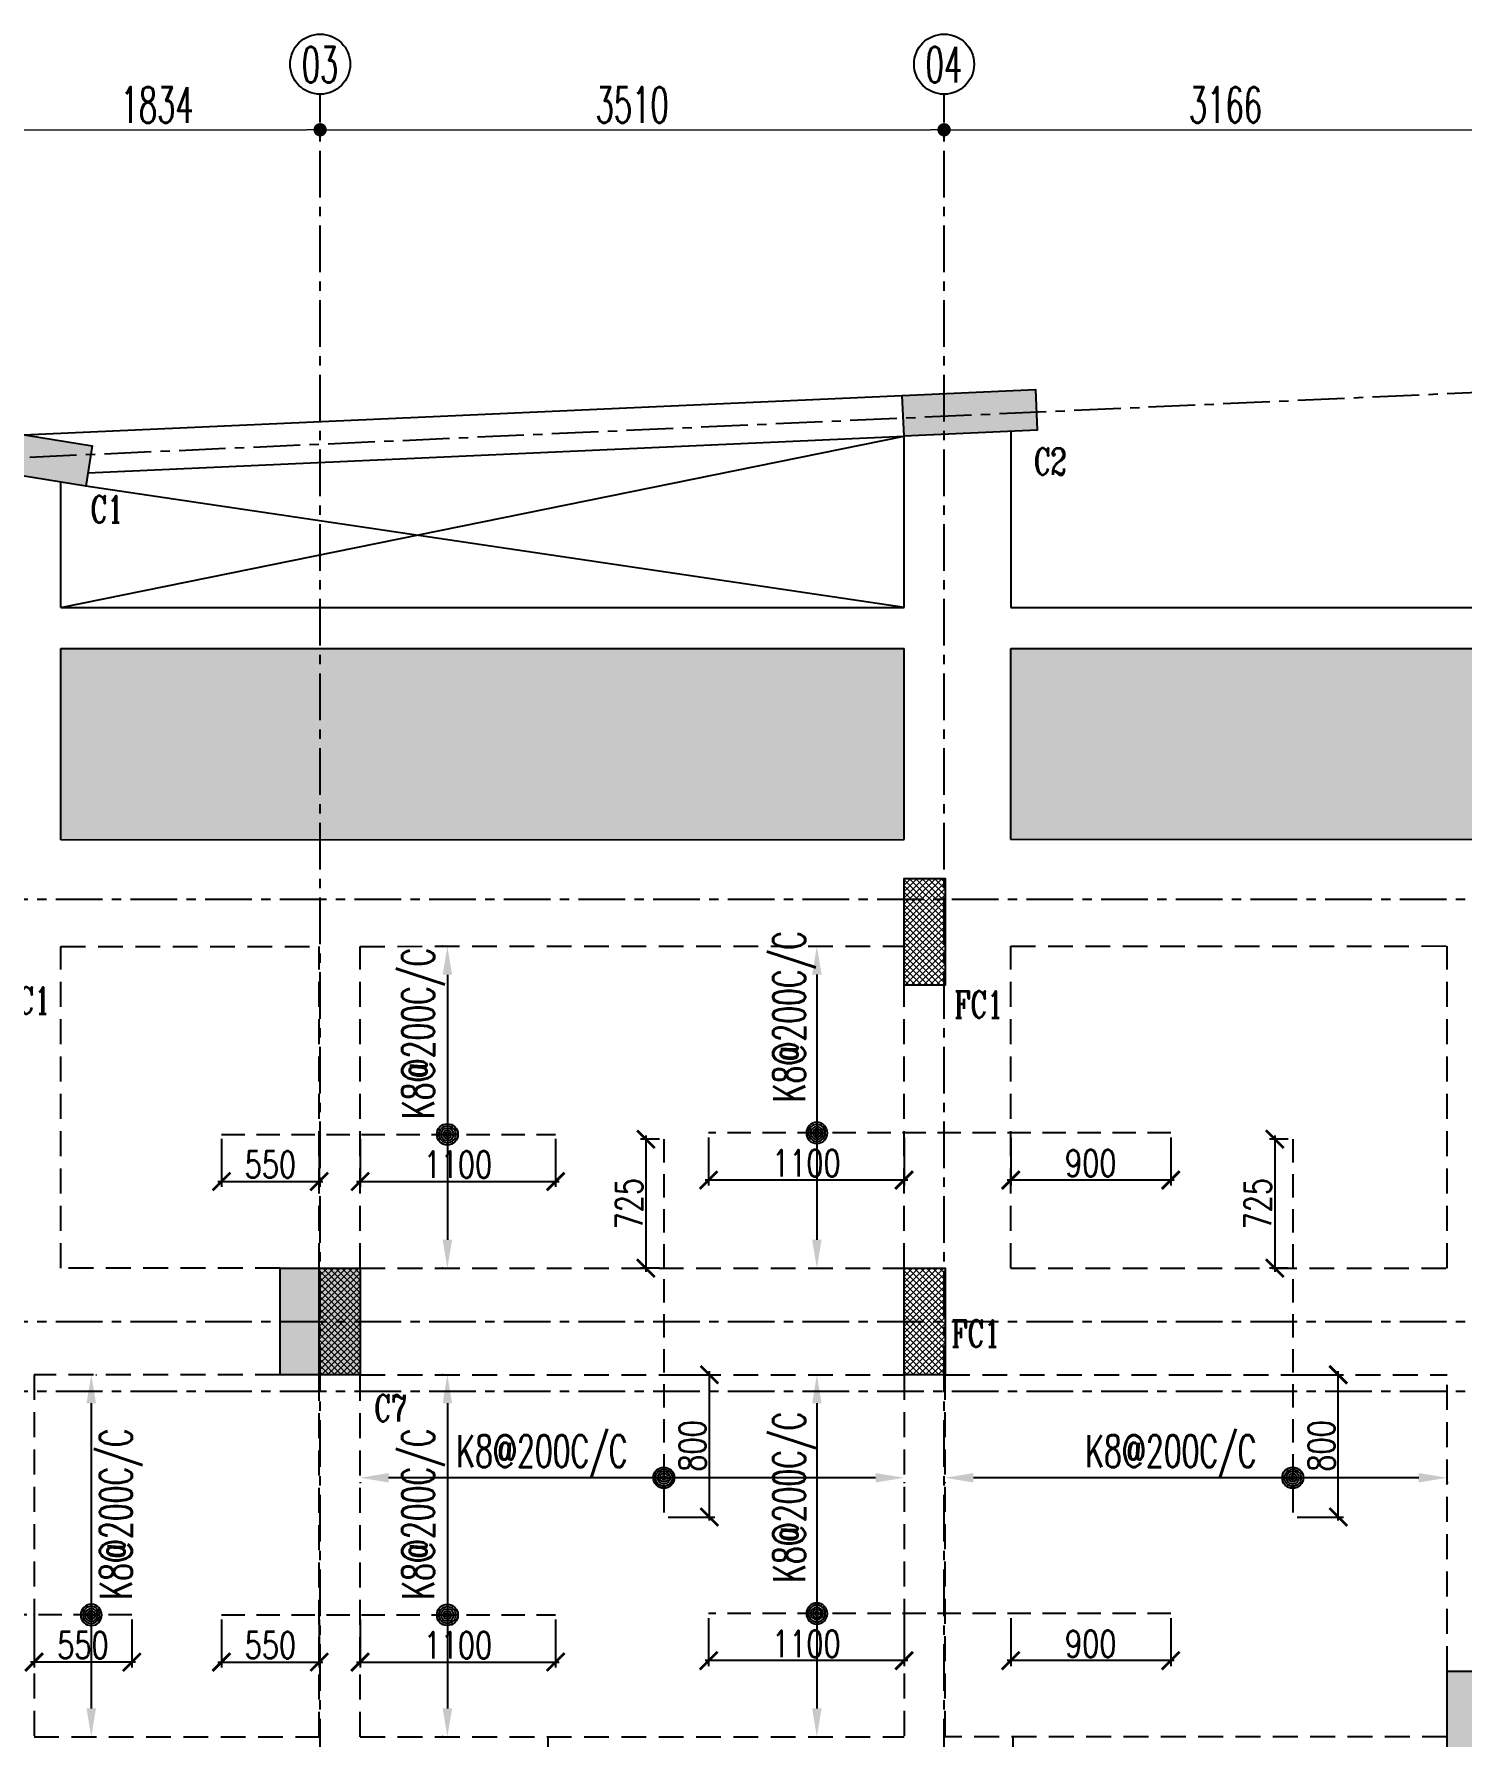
# Model space of a CAD drawing. Header units: inches. Extents: x 5501426 to 5570916, y 463710 to 505098.
# Drawn here: x 5556831 to 5564864, y 495438 to 505016 of the extents above; entities that cross this region are included whole.
import ezdxf

# ---------------------------------------------------------------- set-up
doc = ezdxf.new("R2010")
doc.units = ezdxf.units.IN
doc.header["$LTSCALE"] = 700
doc.header["$MEASUREMENT"] = 0
doc.header["$PDMODE"] = 2
doc.header["$PDSIZE"] = 75
for name, pattern in [('CENTER', [2, 1.25, -0.25, 0.25, -0.25]), ('CONTINULUS', [0]), ('HIDDEN', [0.375, 0.25, -0.125])]:
    doc.linetypes.add(name, pattern=pattern)
doc.layers.get('0').update_dxf_attribs({"color": 1})
doc.layers.get('DEFPOINTS').update_dxf_attribs({"color": 250})
for name, color, linetype in [('STR-Beam', 4, 'Continuous'), ('STR-Column', 5, 'Continuous'), ('STR-Column Numbers', 1, 'Continuous'), ('STR-Cut out', 248, 'HIDDEN'), ('STR-Grid Circle', 251, 'Continuous'), ('STR-Grid Dim', 251, 'Continuous'), ('STR-Grid Line', 148, 'Continuous'), ('STR-Grid Number', 251, 'Continuous'), ('STR-Hatch', 251, 'Continuous'), ('STR-Reinforcement', 2, 'Continuous'), ('STR-Steel', 2, 'Continuous')]:
    doc.layers.add(name, color=color, linetype=linetype)
doc.layers.add('STR-Column Hatch', color=17, linetype='Continuous', lineweight=5)
doc.styles.add('a-100 txt m', font='romans.shx', dxfattribs={"width": 0.75, "height": 300})
doc.styles.add('DIMTEXT', font='SIMPLEX.shx', dxfattribs={"width": 0.6})
doc.styles.add('ROMANC', font='romanc.shx')
doc.styles.add('ROMANS', font='romans.shx', dxfattribs={"width": 0.75})
doc.styles.add('S', font='SIMPLEX.shx', dxfattribs={"width": 0.75})
doc.dimstyles.new('DESIGN DESK', dxfattribs={"dimtxt": 200, "dimasz": 75, "dimexe": 0.1, "dimexo": 0.1, "dimgap": 0.09, "dimtad": 0, "dimdec": 0, "dimzin": 0, "dimdsep": 46, "dimtxsty": 'DIMTEXT', "dimblk": 'DOT', "dimcen": 0, "dimclrd": 8, "dimclre": 8, "dimclrt": 7, "dimadec": 0, "dimazin": 0, "dimtfac": 1, "dimtdec": 0, "dimtix": 1, "dimtmove": 0, "dimatfit": 3, "dimldrblk": 'ARCHTICK', "dimfxl": 1, "dimtolj": 1, "dimtzin": 0, "dimlwd": 9, "dimlwe": 13, "dimarcsym": 0})
doc.dimstyles.new('DIM200', dxfattribs={"dimtxt": 200, "dimasz": 150, "dimexe": 75, "dimexo": 0, "dimgap": 0, "dimtad": 0, "dimdec": 0, "dimzin": 0, "dimdsep": 46, "dimtxsty": 'S', "dimblk": 'OBLIQUE', "dimcen": 30, "dimdle": 75, "dimclrd": 9, "dimclre": 9, "dimclrt": 7, "dimadec": 0, "dimazin": 0, "dimtfac": 1, "dimtdec": 0, "dimtofl": 0, "dimtmove": 0, "dimatfit": 3, "dimldrblk": 'OBLIQUE', "dimfxl": 1, "dimtolj": 1, "dimtzin": 0, "dimarcsym": 0})

# ---------------------------------------------------------------- blocks, each defined once
blk = doc.blocks.new('_Dot')
at = {"color": 0, "linetype": 'ByBlock', "lineweight": -2}
blk.add_line((-0.5, 0), (-1, 0), dxfattribs=at)
at = {"color": 0, "linetype": 'ByBlock', "const_width": 0.5}
blk.add_lwpolyline([(-0.25, 0, 1), (0.25, 0, 1)], format="xyb", close=True, dxfattribs=at)
blk = doc.blocks.new('*D388')
at = {"layer": 'DEFPOINTS', "color": 0, "linetype": 'CONTINULUS'}
for p in [(5556606, 504477.5), (5558440.3, 504477.5), (5558440.3, 504477.5)]:
    blk.add_point(p, dxfattribs=at)
at = {"layer": 'STR-Grid Dim', "color": 251, "lineweight": 13}
for p, q in [((5556606, 504477.4), (5556606, 504477.4)), ((5558440.3, 504477.4), (5558440.3, 504477.4))]:
    blk.add_line(p, q, dxfattribs=at)
at = {"layer": 'STR-Grid Dim', "color": 251, "lineweight": 9}
blk.add_line((5556681, 504477.5), (5558365.3, 504477.5), dxfattribs=at)
at = {"layer": 'STR-Grid Dim', "color": 251, "linetype": 'ByBlock', "lineweight": 9, "xscale": 75, "yscale": 75, "zscale": 75, "rotation": 180}
blk.add_blockref('_Dot', (5556606, 504477.5), dxfattribs=at)
at = {"layer": 'STR-Grid Dim', "color": 251, "linetype": 'ByBlock', "lineweight": 9, "xscale": 75, "yscale": 75, "zscale": 75}
blk.add_blockref('_Dot', (5558440.3, 504477.5), dxfattribs=at)
at = {"layer": 'STR-Grid Dim', "color": 251, "linetype": 'CONTINULUS', "ltscale": 0.05, "insert": (5557523.1, 504617.5), "char_height": 200, "attachment_point": 5, "style": 'DIMTEXT'}
blk.add_mtext('\\A1;1834', dxfattribs=at)
blk = doc.blocks.new('_ARCHTICK')
at = {"color": 0, "linetype": 'ByBlock', "const_width": 0.15}
blk.add_lwpolyline([(-0.5, -0.5), (0.5, 0.5)], dxfattribs=at)
blk = doc.blocks.new('*D389')
at = {"layer": 'DEFPOINTS', "color": 0, "linetype": 'CONTINULUS'}
for p in [(5558440.3, 504477.5), (5561950.2, 504477.5), (5561950.2, 504477.5)]:
    blk.add_point(p, dxfattribs=at)
at = {"layer": 'STR-Grid Dim', "color": 251, "lineweight": 13}
for p, q in [((5558440.3, 504477.4), (5558440.3, 504477.4)), ((5561950.2, 504477.4), (5561950.2, 504477.4))]:
    blk.add_line(p, q, dxfattribs=at)
at = {"layer": 'STR-Grid Dim', "color": 251, "lineweight": 9}
blk.add_line((5558515.3, 504477.5), (5561875.2, 504477.5), dxfattribs=at)
at = {"layer": 'STR-Grid Dim', "color": 251, "linetype": 'ByBlock', "lineweight": 9, "xscale": 75, "yscale": 75, "zscale": 75, "rotation": 180}
blk.add_blockref('_Dot', (5558440.3, 504477.5), dxfattribs=at)
at = {"layer": 'STR-Grid Dim', "color": 251, "linetype": 'ByBlock', "lineweight": 9, "xscale": 75, "yscale": 75, "zscale": 75}
blk.add_blockref('_Dot', (5561950.2, 504477.5), dxfattribs=at)
at = {"layer": 'STR-Grid Dim', "color": 251, "linetype": 'CONTINULUS', "ltscale": 0.05, "insert": (5560195.3, 504617.5), "char_height": 200, "attachment_point": 5, "style": 'DIMTEXT'}
blk.add_mtext('\\A1;3510', dxfattribs=at)
blk = doc.blocks.new('*D390')
at = {"layer": 'DEFPOINTS', "color": 0, "linetype": 'CONTINULUS'}
for p in [(5561950.2, 504477.5), (5565115.8, 504477.5), (5565115.8, 504477.5)]:
    blk.add_point(p, dxfattribs=at)
at = {"layer": 'STR-Grid Dim', "color": 251, "lineweight": 13}
for p, q in [((5561950.2, 504477.4), (5561950.2, 504477.4)), ((5565115.8, 504477.4), (5565115.8, 504477.4))]:
    blk.add_line(p, q, dxfattribs=at)
at = {"layer": 'STR-Grid Dim', "color": 251, "lineweight": 9}
blk.add_line((5562025.2, 504477.5), (5565040.8, 504477.5), dxfattribs=at)
at = {"layer": 'STR-Grid Dim', "color": 251, "linetype": 'ByBlock', "lineweight": 9, "xscale": 75, "yscale": 75, "zscale": 75, "rotation": 180}
blk.add_blockref('_Dot', (5561950.2, 504477.5), dxfattribs=at)
at = {"layer": 'STR-Grid Dim', "color": 251, "linetype": 'ByBlock', "lineweight": 9, "xscale": 75, "yscale": 75, "zscale": 75}
blk.add_blockref('_Dot', (5565115.8, 504477.5), dxfattribs=at)
at = {"layer": 'STR-Grid Dim', "color": 251, "linetype": 'CONTINULUS', "ltscale": 0.05, "insert": (5563533, 504617.5), "char_height": 200, "attachment_point": 5, "style": 'DIMTEXT'}
blk.add_mtext('\\A1;3166', dxfattribs=at)
blk = doc.blocks.new('*D426')
at = {"layer": 'DEFPOINTS', "color": 0, "linetype": 'CONTINULUS'}
for p in [(5561955.3, 496896), (5561955.3, 496896), (5564780.2, 496896)]:
    blk.add_point(p, dxfattribs=at)
at = {"layer": 'STR-Reinforcement', "color": 251, "lineweight": -2}
for p, q in [((5564620.2, 496896), (5562115.3, 496896)), ((5561955.3, 496871), (5561955.3, 496866)), ((5564780.2, 496871), (5564780.2, 496866))]:
    blk.add_line(p, q, dxfattribs=at)
at = {"layer": 'STR-Reinforcement', "color": 251, "linetype": 'CONTINULUS'}
for points in [[(5562115.3, 496922.6), (5562115.3, 496869.3), (5561955.3, 496896)], [(5564620.2, 496869.3), (5564620.2, 496922.6), (5564780.2, 496896)]]:
    blk.add_solid(points, dxfattribs=at)
blk = doc.blocks.new('dfgdg')
at = {"layer": 'STR-Steel', "color": 1}
for radius in [59.3, 47.3, 35.3, 23.3, 11.3]:
    blk.add_circle((520820.3, -147435.4), radius, dxfattribs=at)
blk = doc.blocks.new('*D453')
at = {"layer": 'DEFPOINTS', "color": 0, "linetype": 'CONTINULUS'}
for p in [(5559156.1, 499885), (5559156.1, 498075), (5559156.1, 498075)]:
    blk.add_point(p, dxfattribs=at)
at = {"layer": 'STR-Reinforcement', "color": 251, "lineweight": -2}
for p, q in [((5559131.1, 499885), (5559126.1, 499885)), ((5559156.1, 499725), (5559156.1, 498235)), ((5559131.1, 498075), (5559126.1, 498075))]:
    blk.add_line(p, q, dxfattribs=at)
at = {"layer": 'STR-Reinforcement', "color": 251, "linetype": 'CONTINULUS'}
for points in [[(5559182.7, 499725), (5559129.4, 499725), (5559156.1, 499885)], [(5559129.4, 498235), (5559182.7, 498235), (5559156.1, 498075)]]:
    blk.add_solid(points, dxfattribs=at)
blk = doc.blocks.new('*D454')
at = {"layer": 'DEFPOINTS', "color": 0, "linetype": 'CONTINULUS'}
for p in [(5558665.2, 498827.3), (5559765.2, 498827.3), (5559765.2, 498562.4)]:
    blk.add_point(p, dxfattribs=at)
at = {"layer": 'STR-Reinforcement', "color": 251, "lineweight": -2}
for p, q in [((5558665.2, 498802.3), (5558665.2, 498532.4)), ((5559765.2, 498802.3), (5559765.2, 498532.4)), ((5558645.2, 498562.4), (5559785.2, 498562.4))]:
    blk.add_line(p, q, dxfattribs=at)
at = {"layer": 'STR-Reinforcement', "color": 251, "linetype": 'ByBlock', "lineweight": -2, "xscale": 100, "yscale": 100, "zscale": 100, "rotation": 180}
blk.add_blockref('_ARCHTICK', (5558665.2, 498562.4), dxfattribs=at)
at = {"layer": 'STR-Reinforcement', "color": 251, "linetype": 'ByBlock', "lineweight": -2, "xscale": 100, "yscale": 100, "zscale": 100}
blk.add_blockref('_ARCHTICK', (5559765.2, 498562.4), dxfattribs=at)
at = {"layer": 'STR-Reinforcement', "color": 3, "linetype": 'CONTINULUS', "ltscale": 0.05, "insert": (5559215.2, 498657.4), "char_height": 150, "attachment_point": 5, "style": 'ROMANS'}
blk.add_mtext('\\A1;1100', dxfattribs=at)
blk = doc.blocks.new('*D455')
at = {"layer": 'DEFPOINTS', "color": 0, "linetype": 'CONTINULUS'}
for p in [(5557885.2, 498827.3), (5558435.2, 498827.3), (5558435.2, 498562.4)]:
    blk.add_point(p, dxfattribs=at)
at = {"layer": 'STR-Reinforcement', "color": 251, "lineweight": -2}
for p, q in [((5557885.2, 498802.3), (5557885.2, 498532.4)), ((5558435.2, 498802.3), (5558435.2, 498532.4)), ((5557865.2, 498562.4), (5558455.2, 498562.4))]:
    blk.add_line(p, q, dxfattribs=at)
at = {"layer": 'STR-Reinforcement', "color": 251, "linetype": 'ByBlock', "lineweight": -2, "xscale": 100, "yscale": 100, "zscale": 100, "rotation": 180}
blk.add_blockref('_ARCHTICK', (5557885.2, 498562.4), dxfattribs=at)
at = {"layer": 'STR-Reinforcement', "color": 251, "linetype": 'ByBlock', "lineweight": -2, "xscale": 100, "yscale": 100, "zscale": 100}
blk.add_blockref('_ARCHTICK', (5558435.2, 498562.4), dxfattribs=at)
at = {"layer": 'STR-Reinforcement', "color": 3, "linetype": 'CONTINULUS', "ltscale": 0.05, "insert": (5558160.2, 498657.4), "char_height": 150, "attachment_point": 5, "style": 'ROMANS'}
blk.add_mtext('\\A1;550', dxfattribs=at)
blk = doc.blocks.new('*D456')
at = {"layer": 'DEFPOINTS', "color": 0, "linetype": 'CONTINULUS'}
for p in [(5561234.7, 499885.7), (5561234.7, 498075), (5561234.7, 498075)]:
    blk.add_point(p, dxfattribs=at)
at = {"layer": 'STR-Reinforcement', "color": 251, "lineweight": -2}
for p, q in [((5561259.7, 499885.7), (5561264.7, 499885.7)), ((5561234.7, 499725.7), (5561234.7, 498235)), ((5561259.7, 498075), (5561264.7, 498075))]:
    blk.add_line(p, q, dxfattribs=at)
at = {"layer": 'STR-Reinforcement', "color": 251, "linetype": 'CONTINULUS'}
for points in [[(5561261.3, 499725.7), (5561208, 499725.7), (5561234.7, 499885.7)], [(5561208, 498235), (5561261.3, 498235), (5561234.7, 498075)]]:
    blk.add_solid(points, dxfattribs=at)
blk = doc.blocks.new('*D457')
at = {"layer": 'DEFPOINTS', "color": 0, "linetype": 'CONTINULUS'}
for p in [(5560625.5, 498835.3), (5561725.5, 498835.3), (5560625.5, 498570.4)]:
    blk.add_point(p, dxfattribs=at)
at = {"layer": 'STR-Reinforcement', "color": 251, "lineweight": -2}
for p, q in [((5560625.5, 498810.3), (5560625.5, 498540.4)), ((5561725.5, 498810.3), (5561725.5, 498540.4)), ((5561745.5, 498570.4), (5560605.5, 498570.4))]:
    blk.add_line(p, q, dxfattribs=at)
at = {"layer": 'STR-Reinforcement', "color": 251, "linetype": 'ByBlock', "lineweight": -2, "xscale": 100, "yscale": 100, "zscale": 100, "rotation": 180}
blk.add_blockref('_ARCHTICK', (5560625.5, 498570.4), dxfattribs=at)
at = {"layer": 'STR-Reinforcement', "color": 251, "linetype": 'ByBlock', "lineweight": -2, "xscale": 100, "yscale": 100, "zscale": 100}
blk.add_blockref('_ARCHTICK', (5561725.5, 498570.4), dxfattribs=at)
at = {"layer": 'STR-Reinforcement', "color": 3, "linetype": 'CONTINULUS', "ltscale": 0.05, "insert": (5561175.5, 498665.4), "char_height": 150, "attachment_point": 5, "style": 'ROMANS'}
blk.add_mtext('\\A1;1100', dxfattribs=at)
blk = doc.blocks.new('*D458')
at = {"layer": 'DEFPOINTS', "color": 0, "linetype": 'CONTINULUS'}
for p in [(5562325.3, 498835.3), (5563225.3, 498835.3), (5562325.3, 498570.4)]:
    blk.add_point(p, dxfattribs=at)
at = {"layer": 'STR-Reinforcement', "color": 251, "lineweight": -2}
for p, q in [((5562325.3, 498810.3), (5562325.3, 498540.4)), ((5563225.3, 498810.3), (5563225.3, 498540.4)), ((5563245.3, 498570.4), (5562305.3, 498570.4))]:
    blk.add_line(p, q, dxfattribs=at)
at = {"layer": 'STR-Reinforcement', "color": 251, "linetype": 'ByBlock', "lineweight": -2, "xscale": 100, "yscale": 100, "zscale": 100, "rotation": 180}
blk.add_blockref('_ARCHTICK', (5562325.3, 498570.4), dxfattribs=at)
at = {"layer": 'STR-Reinforcement', "color": 251, "linetype": 'ByBlock', "lineweight": -2, "xscale": 100, "yscale": 100, "zscale": 100}
blk.add_blockref('_ARCHTICK', (5563225.3, 498570.4), dxfattribs=at)
at = {"layer": 'STR-Reinforcement', "color": 3, "linetype": 'CONTINULUS', "ltscale": 0.05, "insert": (5562775.3, 498665.4), "char_height": 150, "attachment_point": 5, "style": 'ROMANS'}
blk.add_mtext('\\A1;900', dxfattribs=at)
blk = doc.blocks.new('*D459')
at = {"layer": 'DEFPOINTS', "color": 0, "linetype": 'CONTINULUS'}
for p in [(5563911.4, 498800.1), (5563810.8, 498075.1), (5563911.4, 498075.1)]:
    blk.add_point(p, dxfattribs=at)
at = {"layer": 'STR-Reinforcement', "color": 251, "lineweight": -2}
for p, q in [((5563810.8, 498820.1), (5563810.8, 498055.1)), ((5563886.4, 498800.1), (5563780.8, 498800.1)), ((5563886.4, 498075.1), (5563780.8, 498075.1))]:
    blk.add_line(p, q, dxfattribs=at)
at = {"layer": 'STR-Reinforcement', "color": 251, "linetype": 'ByBlock', "lineweight": -2, "xscale": 100, "yscale": 100, "zscale": 100}
for p, rotation in [((5563810.8, 498800.1), 90), ((5563810.8, 498075.1), 270)]:
    blk.add_blockref('_ARCHTICK', p, dxfattribs=dict(at, rotation=rotation))
at = {"layer": 'STR-Reinforcement', "color": 3, "linetype": 'CONTINULUS', "ltscale": 0.05, "insert": (5563715.8, 498437.6), "char_height": 150, "attachment_point": 5, "rotation": 90, "style": 'ROMANS'}
blk.add_mtext('\\A1;725', dxfattribs=at)
blk = doc.blocks.new('*D460')
at = {"layer": 'DEFPOINTS', "color": 0, "linetype": 'CONTINULUS'}
for p in [(5563911.4, 497475.1), (5564167.9, 497475.1), (5563911.4, 496675.1)]:
    blk.add_point(p, dxfattribs=at)
at = {"layer": 'STR-Reinforcement', "color": 251, "lineweight": -2}
for p, q in [((5563936.4, 497475.1), (5564197.9, 497475.1)), ((5564167.9, 496655.1), (5564167.9, 497495.1)), ((5563936.4, 496675.1), (5564197.9, 496675.1))]:
    blk.add_line(p, q, dxfattribs=at)
at = {"layer": 'STR-Reinforcement', "color": 251, "linetype": 'ByBlock', "lineweight": -2, "xscale": 100, "yscale": 100, "zscale": 100}
for p, rotation in [((5564167.9, 497475.1), 90), ((5564167.9, 496675.1), 270)]:
    blk.add_blockref('_ARCHTICK', p, dxfattribs=dict(at, rotation=rotation))
at = {"layer": 'STR-Reinforcement', "color": 3, "linetype": 'CONTINULUS', "ltscale": 0.05, "insert": (5564072.9, 497075.1), "char_height": 150, "attachment_point": 5, "rotation": 90, "style": 'ROMANS'}
blk.add_mtext('\\A1;800', dxfattribs=at)
blk = doc.blocks.new('*D461')
at = {"layer": 'DEFPOINTS', "color": 0, "linetype": 'CONTINULUS'}
for p in [(5558665.3, 496896), (5558665.3, 496896), (5561725.3, 496896)]:
    blk.add_point(p, dxfattribs=at)
at = {"layer": 'STR-Reinforcement', "color": 251, "lineweight": -2}
for p, q in [((5561565.3, 496896), (5558825.3, 496896)), ((5558665.3, 496871), (5558665.3, 496866)), ((5561725.3, 496871), (5561725.3, 496866))]:
    blk.add_line(p, q, dxfattribs=at)
at = {"layer": 'STR-Reinforcement', "color": 251, "linetype": 'CONTINULUS'}
for points in [[(5558825.3, 496922.6), (5558825.3, 496869.3), (5558665.3, 496896)], [(5561565.3, 496869.3), (5561565.3, 496922.6), (5561725.3, 496896)]]:
    blk.add_solid(points, dxfattribs=at)
blk = doc.blocks.new('*D462')
at = {"layer": 'DEFPOINTS', "color": 0, "linetype": 'CONTINULUS'}
for p in [(5560373.5, 498800.1), (5560272.9, 498075.1), (5560373.5, 498075.1)]:
    blk.add_point(p, dxfattribs=at)
at = {"layer": 'STR-Reinforcement', "color": 251, "lineweight": -2}
for p, q in [((5560272.9, 498820.1), (5560272.9, 498055.1)), ((5560348.5, 498800.1), (5560242.9, 498800.1)), ((5560348.5, 498075.1), (5560242.9, 498075.1))]:
    blk.add_line(p, q, dxfattribs=at)
at = {"layer": 'STR-Reinforcement', "color": 251, "linetype": 'ByBlock', "lineweight": -2, "xscale": 100, "yscale": 100, "zscale": 100}
for p, rotation in [((5560272.9, 498800.1), 90), ((5560272.9, 498075.1), 270)]:
    blk.add_blockref('_ARCHTICK', p, dxfattribs=dict(at, rotation=rotation))
at = {"layer": 'STR-Reinforcement', "color": 3, "linetype": 'CONTINULUS', "ltscale": 0.05, "insert": (5560177.9, 498437.6), "char_height": 150, "attachment_point": 5, "rotation": 90, "style": 'ROMANS'}
blk.add_mtext('\\A1;725', dxfattribs=at)
blk = doc.blocks.new('*D463')
at = {"layer": 'DEFPOINTS', "color": 0, "linetype": 'CONTINULUS'}
for p in [(5560373.5, 497475.1), (5560630, 497475.1), (5560373.5, 496675.1)]:
    blk.add_point(p, dxfattribs=at)
at = {"layer": 'STR-Reinforcement', "color": 251, "lineweight": -2}
for p, q in [((5560398.5, 497475.1), (5560660, 497475.1)), ((5560630, 496655.1), (5560630, 497495.1)), ((5560398.5, 496675.1), (5560660, 496675.1))]:
    blk.add_line(p, q, dxfattribs=at)
at = {"layer": 'STR-Reinforcement', "color": 251, "linetype": 'ByBlock', "lineweight": -2, "xscale": 100, "yscale": 100, "zscale": 100}
for p, rotation in [((5560630, 497475.1), 90), ((5560630, 496675.1), 270)]:
    blk.add_blockref('_ARCHTICK', p, dxfattribs=dict(at, rotation=rotation))
at = {"layer": 'STR-Reinforcement', "color": 3, "linetype": 'CONTINULUS', "ltscale": 0.05, "insert": (5560535, 497075.1), "char_height": 150, "attachment_point": 5, "rotation": 90, "style": 'ROMANS'}
blk.add_mtext('\\A1;800', dxfattribs=at)
blk = doc.blocks.new('*D464')
at = {"layer": 'DEFPOINTS', "color": 0, "linetype": 'CONTINULUS'}
for p in [(5559156.1, 497475.1), (5559156.1, 495438.7), (5559156.1, 495438.7)]:
    blk.add_point(p, dxfattribs=at)
at = {"layer": 'STR-Reinforcement', "color": 251, "lineweight": -2}
for p, q in [((5559131.1, 497475.1), (5559126.1, 497475.1)), ((5559156.1, 497315.1), (5559156.1, 495598.7)), ((5559131.1, 495438.7), (5559126.1, 495438.7))]:
    blk.add_line(p, q, dxfattribs=at)
at = {"layer": 'STR-Reinforcement', "color": 251, "linetype": 'CONTINULUS'}
for points in [[(5559182.7, 497315.1), (5559129.4, 497315.1), (5559156.1, 497475.1)], [(5559129.4, 495598.7), (5559182.7, 495598.7), (5559156.1, 495438.7)]]:
    blk.add_solid(points, dxfattribs=at)
blk = doc.blocks.new('*D465')
at = {"layer": 'DEFPOINTS', "color": 0, "linetype": 'CONTINULUS'}
for p in [(5558665.2, 496124.2), (5559765.2, 496124.2), (5559765.2, 495859.3)]:
    blk.add_point(p, dxfattribs=at)
at = {"layer": 'STR-Reinforcement', "color": 251, "lineweight": -2}
for p, q in [((5558665.2, 496099.2), (5558665.2, 495829.3)), ((5559765.2, 496099.2), (5559765.2, 495829.3)), ((5558645.2, 495859.3), (5559785.2, 495859.3))]:
    blk.add_line(p, q, dxfattribs=at)
at = {"layer": 'STR-Reinforcement', "color": 251, "linetype": 'ByBlock', "lineweight": -2, "xscale": 100, "yscale": 100, "zscale": 100, "rotation": 180}
blk.add_blockref('_ARCHTICK', (5558665.2, 495859.3), dxfattribs=at)
at = {"layer": 'STR-Reinforcement', "color": 251, "linetype": 'ByBlock', "lineweight": -2, "xscale": 100, "yscale": 100, "zscale": 100}
blk.add_blockref('_ARCHTICK', (5559765.2, 495859.3), dxfattribs=at)
at = {"layer": 'STR-Reinforcement', "color": 3, "linetype": 'CONTINULUS', "ltscale": 0.05, "insert": (5559215.2, 495954.3), "char_height": 150, "attachment_point": 5, "style": 'ROMANS'}
blk.add_mtext('\\A1;1100', dxfattribs=at)
blk = doc.blocks.new('*D466')
at = {"layer": 'DEFPOINTS', "color": 0, "linetype": 'CONTINULUS'}
for p in [(5557885.2, 496124.2), (5558435.2, 496124.2), (5558435.2, 495859.3)]:
    blk.add_point(p, dxfattribs=at)
at = {"layer": 'STR-Reinforcement', "color": 251, "lineweight": -2}
for p, q in [((5557885.2, 496099.2), (5557885.2, 495829.3)), ((5558435.2, 496099.2), (5558435.2, 495829.3)), ((5557865.2, 495859.3), (5558455.2, 495859.3))]:
    blk.add_line(p, q, dxfattribs=at)
at = {"layer": 'STR-Reinforcement', "color": 251, "linetype": 'ByBlock', "lineweight": -2, "xscale": 100, "yscale": 100, "zscale": 100, "rotation": 180}
blk.add_blockref('_ARCHTICK', (5557885.2, 495859.3), dxfattribs=at)
at = {"layer": 'STR-Reinforcement', "color": 251, "linetype": 'ByBlock', "lineweight": -2, "xscale": 100, "yscale": 100, "zscale": 100}
blk.add_blockref('_ARCHTICK', (5558435.2, 495859.3), dxfattribs=at)
at = {"layer": 'STR-Reinforcement', "color": 3, "linetype": 'CONTINULUS', "ltscale": 0.05, "insert": (5558160.2, 495954.3), "char_height": 150, "attachment_point": 5, "style": 'ROMANS'}
blk.add_mtext('\\A1;550', dxfattribs=at)
blk = doc.blocks.new('*D467')
at = {"layer": 'DEFPOINTS', "color": 0, "linetype": 'CONTINULUS'}
for p in [(5561234.7, 497475.1), (5561234.7, 495438.7), (5561234.7, 495438.7)]:
    blk.add_point(p, dxfattribs=at)
at = {"layer": 'STR-Reinforcement', "color": 251, "lineweight": -2}
for p, q in [((5561259.7, 497475.1), (5561264.7, 497475.1)), ((5561234.7, 497315.1), (5561234.7, 495598.7)), ((5561259.7, 495438.7), (5561264.7, 495438.7))]:
    blk.add_line(p, q, dxfattribs=at)
at = {"layer": 'STR-Reinforcement', "color": 251, "linetype": 'CONTINULUS'}
for points in [[(5561261.3, 497315.1), (5561208, 497315.1), (5561234.7, 497475.1)], [(5561208, 495598.7), (5561261.3, 495598.7), (5561234.7, 495438.7)]]:
    blk.add_solid(points, dxfattribs=at)
blk = doc.blocks.new('*D468')
at = {"layer": 'DEFPOINTS', "color": 0, "linetype": 'CONTINULUS'}
for p in [(5560625.5, 496132.2), (5561725.5, 496132.2), (5560625.5, 495867.3)]:
    blk.add_point(p, dxfattribs=at)
at = {"layer": 'STR-Reinforcement', "color": 251, "lineweight": -2}
for p, q in [((5560625.5, 496107.2), (5560625.5, 495837.3)), ((5561725.5, 496107.2), (5561725.5, 495837.3)), ((5561745.5, 495867.3), (5560605.5, 495867.3))]:
    blk.add_line(p, q, dxfattribs=at)
at = {"layer": 'STR-Reinforcement', "color": 251, "linetype": 'ByBlock', "lineweight": -2, "xscale": 100, "yscale": 100, "zscale": 100, "rotation": 180}
blk.add_blockref('_ARCHTICK', (5560625.5, 495867.3), dxfattribs=at)
at = {"layer": 'STR-Reinforcement', "color": 251, "linetype": 'ByBlock', "lineweight": -2, "xscale": 100, "yscale": 100, "zscale": 100}
blk.add_blockref('_ARCHTICK', (5561725.5, 495867.3), dxfattribs=at)
at = {"layer": 'STR-Reinforcement', "color": 3, "linetype": 'CONTINULUS', "ltscale": 0.05, "insert": (5561175.5, 495962.3), "char_height": 150, "attachment_point": 5, "style": 'ROMANS'}
blk.add_mtext('\\A1;1100', dxfattribs=at)
blk = doc.blocks.new('*D469')
at = {"layer": 'DEFPOINTS', "color": 0, "linetype": 'CONTINULUS'}
for p in [(5562325.3, 496132.2), (5563225.3, 496132.2), (5562325.3, 495867.3)]:
    blk.add_point(p, dxfattribs=at)
at = {"layer": 'STR-Reinforcement', "color": 251, "lineweight": -2}
for p, q in [((5562325.3, 496107.2), (5562325.3, 495837.3)), ((5563225.3, 496107.2), (5563225.3, 495837.3)), ((5563245.3, 495867.3), (5562305.3, 495867.3))]:
    blk.add_line(p, q, dxfattribs=at)
at = {"layer": 'STR-Reinforcement', "color": 251, "linetype": 'ByBlock', "lineweight": -2, "xscale": 100, "yscale": 100, "zscale": 100, "rotation": 180}
blk.add_blockref('_ARCHTICK', (5562325.3, 495867.3), dxfattribs=at)
at = {"layer": 'STR-Reinforcement', "color": 251, "linetype": 'ByBlock', "lineweight": -2, "xscale": 100, "yscale": 100, "zscale": 100}
blk.add_blockref('_ARCHTICK', (5563225.3, 495867.3), dxfattribs=at)
at = {"layer": 'STR-Reinforcement', "color": 3, "linetype": 'CONTINULUS', "ltscale": 0.05, "insert": (5562775.3, 495962.3), "char_height": 150, "attachment_point": 5, "style": 'ROMANS'}
blk.add_mtext('\\A1;900', dxfattribs=at)
blk = doc.blocks.new('*D470')
at = {"layer": 'DEFPOINTS', "color": 0, "linetype": 'CONTINULUS'}
for p in [(5557152.8, 497475.1), (5557152.8, 495438.7), (5557152.8, 495438.7)]:
    blk.add_point(p, dxfattribs=at)
at = {"layer": 'STR-Reinforcement', "color": 251, "lineweight": -2}
for p, q in [((5557177.8, 497475.1), (5557182.8, 497475.1)), ((5557152.8, 497315.1), (5557152.8, 495598.7)), ((5557177.8, 495438.7), (5557182.8, 495438.7))]:
    blk.add_line(p, q, dxfattribs=at)
at = {"layer": 'STR-Reinforcement', "color": 251, "linetype": 'CONTINULUS'}
for points in [[(5557179.4, 497315.1), (5557126.1, 497315.1), (5557152.8, 497475.1)], [(5557126.1, 495598.7), (5557179.4, 495598.7), (5557152.8, 495438.7)]]:
    blk.add_solid(points, dxfattribs=at)
blk = doc.blocks.new('*D472')
at = {"layer": 'DEFPOINTS', "color": 0, "linetype": 'CONTINULUS'}
for p in [(5556831, 496124.2), (5557381, 496124.2), (5556831, 495859.3)]:
    blk.add_point(p, dxfattribs=at)
at = {"layer": 'STR-Reinforcement', "color": 251, "lineweight": -2}
for p, q in [((5556831, 496099.2), (5556831, 495829.3)), ((5557381, 496099.2), (5557381, 495829.3)), ((5557401, 495859.3), (5556811, 495859.3))]:
    blk.add_line(p, q, dxfattribs=at)
at = {"layer": 'STR-Reinforcement', "color": 251, "linetype": 'ByBlock', "lineweight": -2, "xscale": 100, "yscale": 100, "zscale": 100, "rotation": 180}
blk.add_blockref('_ARCHTICK', (5556831, 495859.3), dxfattribs=at)
at = {"layer": 'STR-Reinforcement', "color": 251, "linetype": 'ByBlock', "lineweight": -2, "xscale": 100, "yscale": 100, "zscale": 100}
blk.add_blockref('_ARCHTICK', (5557381, 495859.3), dxfattribs=at)
at = {"layer": 'STR-Reinforcement', "color": 3, "linetype": 'CONTINULUS', "ltscale": 0.05, "insert": (5557106, 495954.3), "char_height": 150, "attachment_point": 5, "style": 'ROMANS'}
blk.add_mtext('\\A1;550', dxfattribs=at)

msp = doc.modelspace()

# ---------------------------------------------------------------- hatches: boundary and pattern name
at = {"layer": 'STR-Column Hatch'}
h = msp.add_hatch(color=256, dxfattribs=at)
h.dxf.hatch_style = 1
h.paths.add_polyline_path([(5561714.6, 502983.6), (5562464.1, 503017.2), (5562474.3, 502787.4), (5561724.9, 502753.9)])
h = msp.add_hatch(color=256, dxfattribs=at)
h.dxf.hatch_style = 1
h.paths.add_polyline_path([(5556418, 502820), (5557158.5, 502699.5), (5557121.6, 502472.5), (5556381.1, 502593)])
h = msp.add_hatch(dxfattribs=at)
h.set_pattern_fill('ANSI37', color=100, scale=200, angle=360)
h.set_pattern_definition([(45, (5590626.643, 1350504.532), (-17.6776695, 17.6776695), []), (135, (5590626.643, 1350504.532), (-17.6776695, -17.6776695), [])])
h.paths.add_polyline_path([(5561725.5, 499665.9), (5561725.5, 500265.9), (5561955.5, 500265.9), (5561955.5, 499665.9)])
h = msp.add_hatch(color=256, dxfattribs=at)
h.dxf.hatch_style = 1
h.paths.add_polyline_path([(5558665.3, 498074.8), (5558665.3, 497474.9), (5558215.3, 497474.9), (5558215.3, 498074.8)])
h = msp.add_hatch(dxfattribs=at)
h.set_pattern_fill('ANSI37', color=100, scale=200, angle=360)
h.set_pattern_definition([(45, (5587336.443, 1348164.152), (-17.6776695, 17.6776695), []), (135, (5587336.443, 1348164.152), (-17.6776695, -17.6776695), [])])
h.paths.add_polyline_path([(5558435.3, 497475.5), (5558435.3, 498075.5), (5558665.3, 498075.5), (5558665.3, 497475.5)])
h = msp.add_hatch(dxfattribs=at)
h.set_pattern_fill('ANSI37', color=100, scale=200, angle=360)
h.set_pattern_definition([(45, (5590626.643, 1348163.712), (-17.6776695, 17.6776695), []), (135, (5590626.643, 1348163.712), (-17.6776695, -17.6776695), [])])
h.paths.add_polyline_path([(5561725.5, 497475.1), (5561725.5, 498075.1), (5561955.5, 498075.1), (5561955.5, 497475.1)])
h = msp.add_hatch(color=256, dxfattribs=at)
h.dxf.hatch_style = 1
h.paths.add_polyline_path([(5565230.2, 495808.7), (5565230.2, 495208.5), (5564780.2, 495208.5), (5564780.2, 495808.7)])
at = {"layer": 'STR-Hatch', "linetype": 'CONTINULUS', "ltscale": 0.05}
h = msp.add_hatch(dxfattribs=at)
h.set_pattern_fill('OCTAGON', color=256, scale=100)
h.set_pattern_definition([(315, (48049.28, 29), (100.0000309, -2e-14), [41.0122, -100.4092]), (0, (48078.28, 0), (100, 100), [42, -58]), (45, (48120.28, 0), (0, 100.0000309), [41.0122, -100.4092]), (135, (48149.28, 71), (-100.0000309, 2e-14), [41.0122, -100.4092]), (225, (48078.28, 100), (-1e-14, -100.0000309), [41.0122, -100.4092]), (270, (48049.28, 71), (100, -100), [42, -58])])
h.paths.add_polyline_path([(5556981, 501560.1), (5561725.4, 501560.1), (5561725.4, 500485.9), (5556981, 500485.9)])
h.paths.add_polyline_path([(5562325.3, 501560.1), (5565000.3, 501560.1), (5565000.3, 500486.9), (5562325.3, 500486.9)])
h.paths.add_polyline_path([(5566968.3, 500265.6), (5566968.3, 500669.9), (5568508.3, 500669.9), (5568508.3, 500265.6), (5569889.3, 500265.6), (5570023.7, 501560.1), (5565230.3, 501560.1), (5565230.3, 500265.6)])

# ---------------------------------------------------------------- linework, layer by layer
at = {"layer": 'STR-Beam', "linetype": 'CONTINULUS', "ltscale": 0.05}
msp.add_line((5556772.3, 502762.4, -98921.6), (5561714.6, 502983.6, -98921.6), dxfattribs=at)
at = {"layer": 'STR-Beam'}
for p, q in [((5557133.9, 502548.3, -98921.6), (5561724.9, 502753.9, -98921.6)), ((5561725.4, 501790.1, -383.9), (5561725.4, 502753.9, -383.9)), ((5562325.5, 502780.8, -102743.6), (5562325.5, 501790.1, -81700.6)), ((5556981, 501790.1, -651.4), (5556981, 502495.4, -651.4)), ((5556981, 501790.1, -651.4), (5561725.4, 501790.1, -651.4)), ((5562325.5, 501790.1, -651.4), (5570278.8, 501790.1, -651.4)), ((5556981, 500484.3, -651.4), (5556981, 501560.1, -651.4)), ((5556981, 501560.1, -651.4), (5561725.4, 501560.1, -651.4)), ((5561725.4, 500485.9, -383.9), (5561725.4, 501560.1, -383.9)), ((5556981, 500484.3, -383.9), (5561725.4, 500485.9, -383.9))]:
    msp.add_line(p, q, dxfattribs=at)
at = {"layer": 'STR-Beam', "linetype": 'Continuous'}
for p, q in [((5562325.3, 501560.1, -651.4), (5565000.3, 501560.1, -651.4)), ((5562325.3, 500486, -775.6), (5562325.3, 501560.1, -775.6)), ((5562325.3, 500486, -383.9), (5565000.3, 500486.9, -383.9))]:
    msp.add_line(p, q, dxfattribs=at)
at = {"layer": 'STR-Beam', "linetype": 'HIDDEN', "ltscale": 0.8}
for p, q in [((5556981, 499884.3, -383.9), (5558435, 499884.8, -383.9)), ((5556981, 498075.1, -651.4), (5556981, 499884.3, -651.4)), ((5558435, 498074.8, -697.7), (5558435, 499884.8, -288)), ((5558665, 499884.9, -383.9), (5561725.5, 499885.9, -383.9)), ((5558665.4, 498075.1, -697.6), (5558665, 499884.9, -288)), ((5561725.5, 498075.1, -531.4), (5561725.5, 499885.9, -531.4)), ((5562325.3, 499886, -383.9), (5564780.2, 499886.9, -383.9)), ((5562325.3, 498075.1, -775.6), (5562325.3, 499886, -775.6)), ((5564780.2, 498075.1, -383.9), (5564780.2, 499885.9, -383.9)), ((5558215.3, 498075.1, -622.1), (5556981, 498075.1, -688.3)), ((5558665.3, 498075.1, -622.1), (5561725.3, 498075.1, -756)), ((5562325.3, 498075.1, -775.6), (5564780.2, 498075.1, -889.6)), ((5558215.3, 497475.1, -622.1), (5556831, 497475.1, -694.5)), ((5556831, 497475.1, -651.4), (5556831, 495438.7, -651.4)), ((5558435.3, 495438.7, -339.9), (5558435.3, 497474.9, -389.3)), ((5558665.3, 495438.7, -484.6), (5558665.3, 497475.1, -671.9)), ((5558665.3, 497475.1, -622.1), (5561725.5, 497475.1, -756)), ((5561725.3, 497475, -288), (5561725.3, 495438.7, -288)), ((5561955.3, 497475, -288), (5561955.3, 495438.5, -288)), ((5561955.5, 497475.1, -766), (5564780.2, 497475.1, -889.6)), ((5564780.2, 495808.7, 505.7), (5564780.2, 497475.1, -383.9)), ((5556831, 495438.7, 224.6), (5558435.3, 495438.7, 224.6)), ((5558665.3, 495438.7, 224.6), (5561725.3, 495438.7, 224.6)), ((5564780.2, 495438.5, 505.7), (5561955.2, 495438.5, 505.7))]:
    msp.add_line(p, q, dxfattribs=at)
at = {"layer": 'STR-Column', "linetype": 'ByBlock'}
for points, elevation in [([(5561714.6, 502983.6), (5562464.1, 503017.2), (5562474.3, 502787.4), (5561724.9, 502753.9)], -98921.6), ([(5556418, 502820), (5557158.5, 502699.5), (5557121.6, 502472.5), (5556381.1, 502593)], 13290), ([(5558665.3, 498074.8), (5558665.3, 497474.9), (5558215.3, 497474.9), (5558215.3, 498074.8)], 1033.4), ([(5565230.2, 495808.7), (5565230.2, 495208.5), (5564780.2, 495208.5), (5564780.2, 495808.7)], 505.7)]:
    msp.add_lwpolyline(points, close=True, dxfattribs=dict(at, elevation=elevation))
at = {"layer": 'STR-Column', "color": 100, "linetype": 'ByBlock'}
for points, elevation in [([(5561725.5, 499665.9), (5561725.5, 500265.9), (5561955.5, 500265.9), (5561955.5, 499665.9)], 313.6), ([(5558435.3, 497475.5), (5558435.3, 498075.5), (5558665.3, 498075.5), (5558665.3, 497475.5)], -98985), ([(5561725.5, 497475.1), (5561725.5, 498075.1), (5561955.5, 498075.1), (5561955.5, 497475.1)], -531.4)]:
    msp.add_lwpolyline(points, close=True, dxfattribs=dict(at, elevation=elevation))
at = {"layer": 'STR-Cut out', "linetype": 'CONTINULUS', "ltscale": 0.05}
for p, q in [((5556981, 501790.1, -651.4), (5561724.9, 502753.9, -98921.6)), ((5561725.4, 501790.1, -383.9), (5557121.6, 502472.5, 13290))]:
    msp.add_line(p, q, dxfattribs=at)
at = {"layer": 'STR-Grid Circle', "linetype": 'ByBlock', "ltscale": 3}
for centre in [(5558440.3, 504846.9, 1351.9), (5561950.2, 504846.9, -99088.5)]:
    msp.add_circle(centre, 169, dxfattribs=at)
at = {"layer": 'STR-Grid Line', "linetype": 'CENTER', "ltscale": 0.3}
for p, q in [((5558440.3, 488137.6, 1120.7), (5558440.3, 504677.9, 1351.9)), ((5561950.2, 488137.6, -99319.7), (5561950.2, 504677.9, -99088.5)), ((5570915.8, 503266.8, -98921.6), (5549813.2, 502321.9, -98921.6)), ((5549813.2, 500150.4, 1679), (5570915.8, 500150.4, 1679)), ((5549813.2, 497774.9, 1033.4), (5570915.8, 497774.9, 1033.4)), ((5549813.2, 497382.3, 0), (5570915.8, 497382.3, 0))]:
    msp.add_line(p, q, dxfattribs=at)
at = {"layer": 'STR-Reinforcement', "linetype": 'HIDDEN', "ltscale": 0.75}
for p, q in [((5557885.2, 498827.3, -837.9), (5559765.2, 498827.3, -837.9)), ((5563225.3, 498835.3, -1724.9), (5560625.5, 498835.3, -829.3)), ((5560373.5, 498800.1, 737.1), (5560373.5, 496675.1, 737.1)), ((5563911.4, 498800.1, 737.1), (5563911.4, 496675.1, 737.1)), ((5557381, 496124.2, -837.9), (5555931, 496124.2, -837.9)), ((5557885.2, 496124.2, -837.9), (5559765.2, 496124.2, -837.9)), ((5563225.3, 496132.2, -1724.9), (5560625.5, 496132.2, -829.3)), ((5559721, 495438.7, 224.6), (5559721, 492701.2, 224.6)), ((5562337.4, 495438.7, 231.4), (5562337.4, 492701.2, 231.4))]:
    msp.add_line(p, q, dxfattribs=at)

# ---------------------------------------------------------------- block references
at = {"layer": 'STR-Reinforcement', "rotation": 90}
for p in [(5411720.7, -21992.9, -837.9), (5411720.7, -24696, -837.9)]:
    msp.add_blockref('dfgdg', p, dxfattribs=at)
at = {"layer": 'STR-Reinforcement', "xscale": -1, "rotation": 270}
for p in [(5708670.1, -21984.9, -829.3), (5704588.1, -24696, -837.9), (5708670.1, -24688, -829.3)]:
    msp.add_blockref('dfgdg', p, dxfattribs=at)
at = {"layer": 'STR-Reinforcement'}
for p in [(5039553.3, 644331.4, 737.1), (5043091.1, 644331.4, 737.1)]:
    msp.add_blockref('dfgdg', p, dxfattribs=at)

# ---------------------------------------------------------------- texts
at = {"layer": 'STR-Column Numbers', "linetype": 'Continuous', "lineweight": 0, "style": 'ROMANC', "width": 0.7}
for s, p in [('C2', (5562455, 502536.9)), ('C1', (5557148.1, 502268, 13051.8)), ('C7', (5558744.2, 497212.4, 750.3))]:
    msp.add_text(s, height=150, dxfattribs=at).set_placement(p)
at = {"layer": 'STR-Column Numbers', "color": 100, "linetype": 'Continuous', "lineweight": 0, "style": 'ROMANC', "width": 0.7}
for p in [(5556648, 499505, 700.5), (5562007.7, 499482.6, -382.7), (5561991.2, 497632, -382.7)]:
    msp.add_text('FC1', height=150, dxfattribs=at).set_placement(p)
at = {"layer": 'STR-Grid Number', "style": 'a-100 txt m', "width": 0.6}
for s, p in [('03', (5558336.7, 504743.7, 1351.9)), ('04', (5561846.7, 504743.7, -99088.5))]:
    msp.add_text(s, height=200, dxfattribs=at).set_placement(p)
at = {"layer": 'STR-Reinforcement', "color": 1, "style": 'DIMTEXT', "width": 0.65}
for p in [(5561168.3, 499008, -829.8), (5559081.3, 498913.6, -838.5), (5561168.3, 496304.9, -829.8), (5557381.9, 496210.5, -838.5), (5559081.3, 496210.5, -838.5)]:
    msp.add_text('K8@200C/C', height=180, rotation=90, dxfattribs=at).set_placement(p)
for p in [(5559207, 496956, 961.2), (5562744.9, 496956, 961.2)]:
    msp.add_text('K8@200C/C', height=180, dxfattribs=at).set_placement(p)

# ---------------------------------------------------------------- dimensions: what is measured, and where the dimension line sits
at = {"layer": 'STR-Grid Dim'}
for base, p1, p2, picture, middle in [((5558440.3, 504477.5, -98603.1), (5556606, 504477.5, -98603.1), (5558440.3, 504477.5, -98603.1), '*D388', (5557523.1, 504617.5, -98603.1)), ((5561950.2, 504477.5, -97852.8), (5558440.3, 504477.5, -97852.8), (5561950.2, 504477.5, -97852.8), '*D389', (5560195.3, 504617.5, -97852.8)), ((5565115.8, 504477.5, -198293.2), (5561950.2, 504477.5, -198293.2), (5565115.8, 504477.5, -198293.2), '*D390', (5563533, 504617.5, -198293.2))]:
    dim = msp.add_linear_dim(base=base, p1=p1, p2=p2, dimstyle='DESIGN DESK', override={"dimgap": 40, "dimtad": 1, "dimpost": '\\X', "dimclrd": 251, "dimclre": 251, "dimclrt": 251, "dimfxl": 0, "dimarcsym": 1}, dxfattribs=at)
    dim.commit()
    dim.dimension.update_dxf_attribs({"geometry": picture, "text_midpoint": middle})
at = {"layer": 'STR-Reinforcement'}
for base, p1, p2, picture, middle in [((5559156.1, 498075, -837.9), (5559156.1, 499885, -837.9), (5559156.1, 498075, -837.9), '*D453', (5559156.1, 498980, -837.9)), ((5561234.7, 498075, -829.3), (5561234.7, 499885.7, -829.3), (5561234.7, 498075, -829.3), '*D456', (5561234.7, 498980.4, -829.3)), ((5557152.8, 495438.7, -837.9), (5557152.8, 497475.1, -837.9), (5557152.8, 495438.7, -837.9), '*D470', (5557152.8, 496456.9, -837.9)), ((5559156.1, 495438.7, -837.9), (5559156.1, 497475.1, -837.9), (5559156.1, 495438.7, -837.9), '*D464', (5559156.1, 496456.9, -837.9)), ((5561234.7, 495438.7, -829.3), (5561234.7, 497475.1, -829.3), (5561234.7, 495438.7, -829.3), '*D467', (5561234.7, 496456.9, -829.3))]:
    dim = msp.add_linear_dim(base=base, p1=p1, p2=p2, angle=90, text=' ', dimstyle='DIM200', override={"dimtxt": 175, "dimasz": 160, "dimexe": 30, "dimexo": 25, "dimgap": 20, "dimtad": 1, "dimtxsty": 'ROMANS', "dimsah": 1, "dimdle": 20, "dimclrd": 251, "dimclre": 251, "dimclrt": 3}, dxfattribs=at)
    dim.commit()
    dim.dimension.update_dxf_attribs({"geometry": picture, "text_midpoint": middle})
for base, p1, p2, picture, middle in [((5558435.2, 498562.4, 111.4), (5557885.2, 498827.3, -837.9), (5558435.2, 498827.3, -540), '*D455', (5558160.2, 498657.4, 111.4)), ((5559765.2, 498562.4, -540), (5558665.2, 498827.3, -837.9), (5559765.2, 498827.3, -837.9), '*D454', (5559215.2, 498657.4, -540)), ((5558435.2, 495859.3, 111.4), (5557885.2, 496124.2, -837.9), (5558435.2, 496124.2, -540), '*D466', (5558160.2, 495954.3, 111.4)), ((5559765.2, 495859.3, -540), (5558665.2, 496124.2, -837.9), (5559765.2, 496124.2, -837.9), '*D465', (5559215.2, 495954.3, -540))]:
    dim = msp.add_linear_dim(base=base, p1=p1, p2=p2, dimstyle='DIM200', override={"dimtxt": 150, "dimasz": 100, "dimexe": 30, "dimexo": 25, "dimgap": 20, "dimtad": 1, "dimtxsty": 'ROMANS', "dimblk1": 'ARCHTICK', "dimblk2": 'ARCHTICK', "dimsah": 1, "dimdle": 20, "dimclrd": 251, "dimclre": 251, "dimclrt": 3}, dxfattribs=at)
    dim.commit()
    dim.dimension.update_dxf_attribs({"geometry": picture, "text_midpoint": middle})
for base, p1, p2, angle, picture, middle in [((5560272.9, 498075.1), (5560373.5, 498800.1, 737.1), (5560373.5, 498075.1, 737.1), 90, '*D462', (5560177.9, 498437.6)), ((5560625.5, 498570.4, -531.4), (5561725.5, 498835.3, -829.3), (5560625.5, 498835.3, -829.3), 180, '*D457', (5561175.5, 498665.4, -531.4)), ((5562325.3, 498570.4, -775.6), (5563225.3, 498835.3, -1724.9), (5562325.3, 498835.3, -1427), 180, '*D458', (5562775.3, 498665.4, -775.6)), ((5563810.8, 498075.1), (5563911.4, 498800.1, 737.1), (5563911.4, 498075.1, 737.1), 90, '*D459', (5563715.8, 498437.6)), ((5560630, 497475.1), (5560373.5, 496675.1, 737.1), (5560373.5, 497475.1, -844.5), 90, '*D463', (5560535, 497075.1)), ((5564167.9, 497475.1), (5563911.4, 496675.1, 737.1), (5563911.4, 497475.1, -844.5), 90, '*D460', (5564072.9, 497075.1)), ((5556831, 495859.3, 111.4), (5557381, 496124.2, -837.9), (5556831, 496124.2, -540), 180, '*D472', (5557106, 495954.3, 111.4)), ((5560625.5, 495867.3, -531.4), (5561725.5, 496132.2, -829.3), (5560625.5, 496132.2, -829.3), 180, '*D468', (5561175.5, 495962.3, -531.4)), ((5562325.3, 495867.3, -775.6), (5563225.3, 496132.2, -1724.9), (5562325.3, 496132.2, -1427), 180, '*D469', (5562775.3, 495962.3, -775.6))]:
    dim = msp.add_linear_dim(base=base, p1=p1, p2=p2, angle=angle, dimstyle='DIM200', override={"dimtxt": 150, "dimasz": 100, "dimexe": 30, "dimexo": 25, "dimgap": 20, "dimtad": 1, "dimtxsty": 'ROMANS', "dimblk1": 'ARCHTICK', "dimblk2": 'ARCHTICK', "dimsah": 1, "dimdle": 20, "dimclrd": 251, "dimclre": 251, "dimclrt": 3}, dxfattribs=at)
    dim.commit()
    dim.dimension.update_dxf_attribs({"geometry": picture, "text_midpoint": middle})
for base, p1, p2, picture, middle in [((5558665.3, 496896, 737.1), (5561725.3, 496896, 737.1), (5558665.3, 496896, 737.1), '*D461', (5560195.3, 496896, 737.1)), ((5561955.3, 496896, 737.1), (5564780.2, 496896, 737.1), (5561955.3, 496896, 737.1), '*D426', (5563367.8, 496896, 737.1))]:
    dim = msp.add_linear_dim(base=base, p1=p1, p2=p2, text=' ', dimstyle='DIM200', override={"dimtxt": 175, "dimasz": 160, "dimexe": 30, "dimexo": 25, "dimgap": 20, "dimtad": 1, "dimtxsty": 'ROMANS', "dimsah": 1, "dimdle": 20, "dimclrd": 251, "dimclre": 251, "dimclrt": 3}, dxfattribs=at)
    dim.commit()
    dim.dimension.update_dxf_attribs({"geometry": picture, "text_midpoint": middle})

doc.saveas('drawing.dxf')
